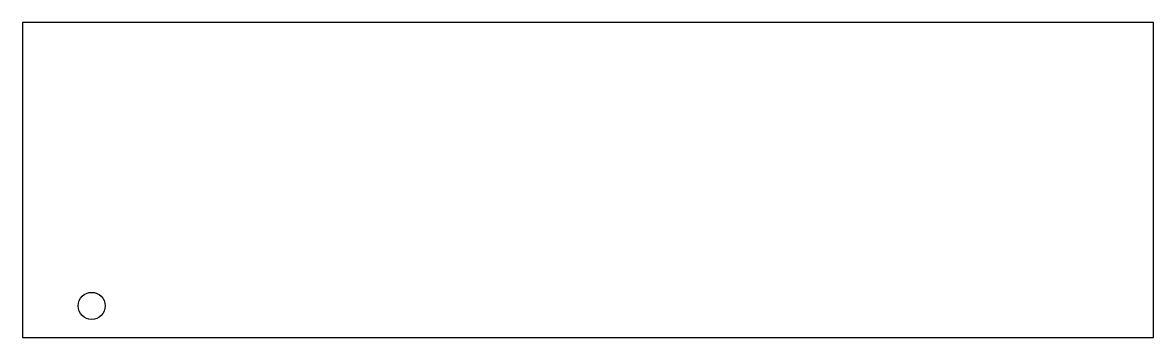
# Model space of a CAD drawing. Header units: millimetres. Extents: x 0 to 900, y 0 to 250.
import ezdxf

# ---------------------------------------------------------------- set-up
doc = ezdxf.new("R2010")
doc.units = ezdxf.units.MM
doc.layers.add('CUT_HOLES', color=7, linetype='Continuous')
doc.layers.add('CUT_OUTER', color=7, linetype='Continuous')

msp = doc.modelspace()

# ---------------------------------------------------------------- linework, layer by layer
at = {"layer": 'CUT_HOLES'}
msp.add_circle((55, 25), 10.75, dxfattribs=at)
at = {"layer": 'CUT_OUTER'}
msp.add_lwpolyline([(0, 0), (900, 0), (900, 250), (0, 250)], close=True, dxfattribs=at)

doc.saveas('drawing.dxf')
